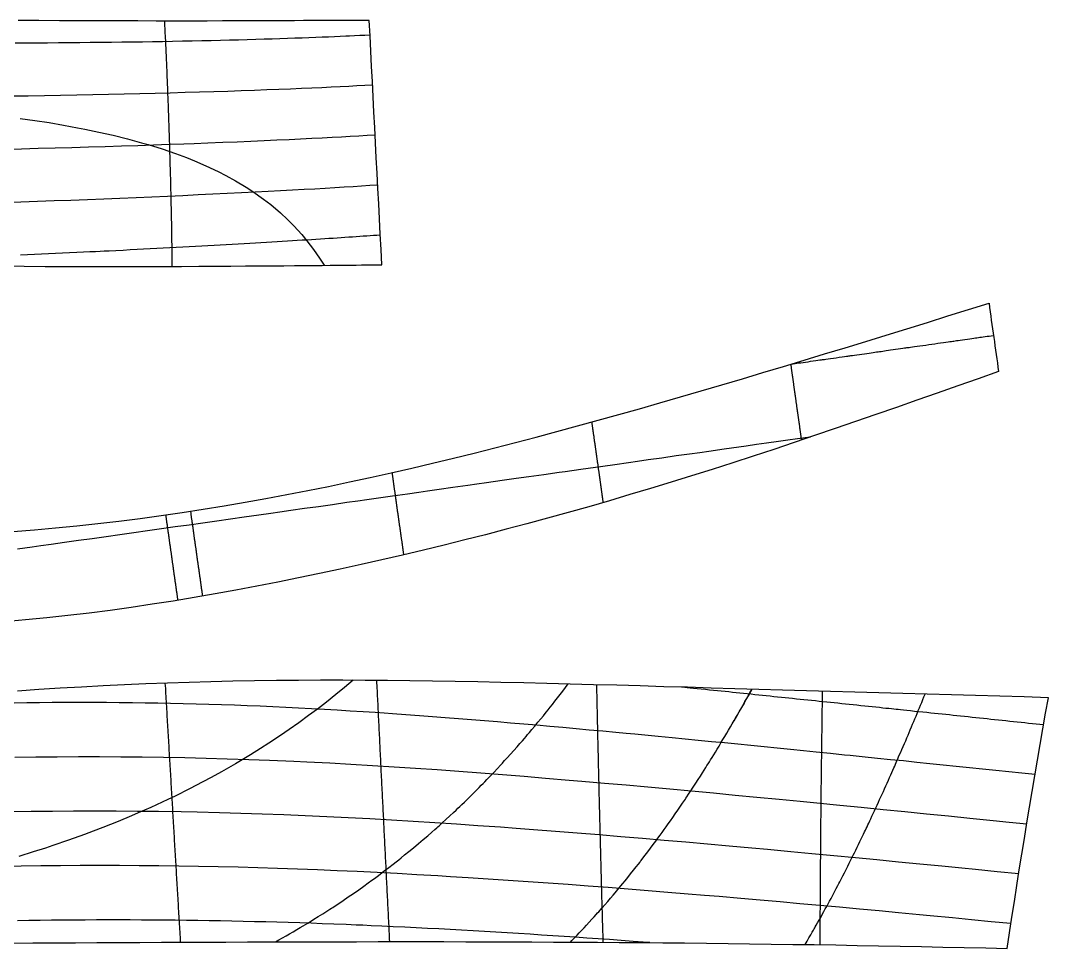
# Model space of a CAD drawing. Extents: x 0 to 10.8, y -3.3 to 3.4.
# Drawn here: x 2.176 to 4.234, y 1.11 to 2.968 of the extents above; entities that cross this region are included whole.
import ezdxf

# ---------------------------------------------------------------- set-up
doc = ezdxf.new("R2010")
doc.units = 0
doc.header["$MEASUREMENT"] = 0
for name, color, linetype in [('buttocks', 7, 'Continuous'), ('stations', 7, 'Continuous'), ('waterlines', 7, 'Continuous'), ('Борт', 7, 'Continuous'), ('Палуба', 7, 'Continuous'), ('Стенка кокпита', 7, 'Continuous')]:
    doc.layers.add(name, color=color, linetype=linetype)

msp = doc.modelspace()

# ---------------------------------------------------------------- linework, layer by layer
at = {"layer": 'buttocks', "color": 135}
for points in [[(2.1752, 2.7719), (2.2042, 2.7677), (2.2328, 2.7633), (2.2617, 2.7584), (2.2899, 2.7531), (2.3043, 2.7504), (2.3323, 2.7445), (2.3614, 2.738), (2.3901, 2.7307), (2.4181, 2.7232), (2.4313, 2.7193), (2.4595, 2.7106), (2.4862, 2.7015), (2.5082, 2.6932), (2.5243, 2.6868), (2.5468, 2.6771), (2.5712, 2.6656), (2.5867, 2.6577), (2.606, 2.6469), (2.6272, 2.6342), (2.6405, 2.6257), (2.6624, 2.6099), (2.6765, 2.5991), (2.696, 2.5826), (2.7102, 2.5694), (2.723, 2.5565), (2.7387, 2.5391), (2.7491, 2.5264), (2.7625, 2.5092), (2.7743, 2.4921), (2.7837, 2.4777)], [(3.7191, 2.28), (3.7226, 2.2805), (3.7262, 2.281), (3.7299, 2.2815), (3.7338, 2.2821), (3.7379, 2.2827), (3.7423, 2.2833), (3.7471, 2.284), (3.7523, 2.2847), (3.7575, 2.2855), (3.7627, 2.2862), (3.7676, 2.2869), (3.7722, 2.2875), (3.776, 2.2881), (3.7791, 2.2885), (3.7813, 2.2888), (3.7831, 2.2891), (3.7851, 2.2894), (3.7881, 2.2898), (3.7923, 2.2904), (3.7973, 2.2911), (3.803, 2.2919), (3.8089, 2.2927), (3.8148, 2.2936), (3.8203, 2.2944), (3.8251, 2.295), (3.829, 2.2956), (3.8317, 2.296), (3.8337, 2.2963), (3.8357, 2.2965), (3.8381, 2.2969), (3.8415, 2.2974), (3.8456, 2.2979), (3.8501, 2.2986), (3.8551, 2.2993), (3.8602, 2.3), (3.8653, 2.3007), (3.8701, 2.3014), (3.8746, 2.302), (3.8787, 2.3026), (3.8824, 2.3032), (3.8859, 2.3036), (3.8892, 2.3041), (3.8924, 2.3046), (3.8955, 2.305), (3.8985, 2.3054), (3.9018, 2.3059), (3.9052, 2.3064), (3.9089, 2.3069), (3.9131, 2.3075), (3.9177, 2.3081), (3.9226, 2.3088), (3.9277, 2.3096), (3.9327, 2.3103), (3.9375, 2.3109), (3.9418, 2.3116), (3.9454, 2.3121), (3.9483, 2.3125), (3.9504, 2.3128), (3.9524, 2.3131), (3.9547, 2.3134), (3.9576, 2.3138), (3.9613, 2.3143), (3.9657, 2.315), (3.9707, 2.3157), (3.9761, 2.3164), (3.9818, 2.3172), (3.9878, 2.3181), (3.9939, 2.3189), (4.0001, 2.3198), (4.0062, 2.3207), (4.0121, 2.3215), (4.0178, 2.3223), (4.0232, 2.3231), (4.0281, 2.3238), (4.0326, 2.3244), (4.0364, 2.325), (4.0396, 2.3254), (4.0421, 2.3258), (4.0443, 2.3261), (4.0466, 2.3264), (4.0494, 2.3268), (4.0529, 2.3273), (4.057, 2.3279), (4.0616, 2.3285), (4.0665, 2.3292), (4.0713, 2.3299), (4.0761, 2.3306), (4.0804, 2.3312), (4.0842, 2.3317), (4.0875, 2.3322), (4.0905, 2.3326), (4.0934, 2.333), (4.0964, 2.3335), (4.0996, 2.3339), (4.1031, 2.3344), (4.1069, 2.3349), (4.1109, 2.3355), (4.115, 2.3361), (4.1192, 2.3367), (4.1235, 2.3373)], [(3.7572, 2.1339), (3.7315, 2.1303), (3.7119, 2.1275), (3.6931, 2.1248), (3.6689, 2.1214), (3.6489, 2.1186), (3.6283, 2.1157), (3.599, 2.1115), (3.5846, 2.1095), (3.5535, 2.1051), (3.5354, 2.1025), (3.5151, 2.0996), (3.4886, 2.0959), (3.4594, 2.0918), (3.432, 2.0879), (3.4107, 2.0849), (3.3931, 2.0824), (3.3656, 2.0785), (3.3417, 2.0751), (3.3267, 2.073), (3.2977, 2.0689), (3.2662, 2.0644), (3.2542, 2.0627), (3.2233, 2.0583), (3.1934, 2.0541), (3.1679, 2.0505), (3.1401, 2.0465), (3.1084, 2.0421), (3.089, 2.0393), (3.0711, 2.0368), (3.0415, 2.0326), (3.0139, 2.0287), (2.9905, 2.0253), (2.9729, 2.0228), (2.9505, 2.0197), (2.9206, 2.0154), (2.8921, 2.0114), (2.8693, 2.0082), (2.8511, 2.0056), (2.8289, 2.0025), (2.8001, 1.9984), (2.7723, 1.9944), (2.7443, 1.9905), (2.7167, 1.9866), (2.6946, 1.9834), (2.6769, 1.9809), (2.6528, 1.9775), (2.6234, 1.9734), (2.5958, 1.9694), (2.5684, 1.9656), (2.5407, 1.9616), (2.513, 1.9577), (2.4853, 1.9538), (2.4577, 1.9499), (2.43, 1.9459), (2.4023, 1.942), (2.3747, 1.9381), (2.347, 1.9342), (2.3193, 1.9303), (2.2916, 1.9264), (2.2639, 1.9224), (2.2367, 1.9186), (2.2165, 1.9157), (2.199, 1.9132), (2.1693, 1.909)], [(2.8414, 1.6468), (2.8241, 1.6321), (2.8069, 1.6182), (2.7883, 1.6033), (2.7701, 1.5893), (2.7523, 1.576), (2.7328, 1.5617), (2.7137, 1.5484), (2.6962, 1.5362), (2.6729, 1.521), (2.6563, 1.5102), (2.6361, 1.4976), (2.6061, 1.4796), (2.5781, 1.4636), (2.5572, 1.4522), (2.5406, 1.4433), (2.5138, 1.4294), (2.4851, 1.4151), (2.4707, 1.4082), (2.4363, 1.3923), (2.4114, 1.3813), (2.3977, 1.3753), (2.3709, 1.3642), (2.3403, 1.352), (2.3209, 1.3445), (2.3037, 1.338), (2.2718, 1.3266), (2.2401, 1.3157), (2.2258, 1.311), (2.2013, 1.3032), (2.1721, 1.2941)], [(2.686, 1.1231), (2.693, 1.127), (2.7001, 1.1309), (2.7072, 1.1349), (2.7143, 1.139), (2.7216, 1.1433), (2.7287, 1.1475), (2.7354, 1.1515), (2.7414, 1.1551), (2.7462, 1.158), (2.7508, 1.1606), (2.756, 1.1638), (2.7631, 1.1682), (2.7717, 1.1737), (2.7807, 1.1793), (2.7888, 1.1845), (2.7948, 1.1884), (2.7981, 1.1904), (2.8008, 1.1922), (2.8058, 1.1955), (2.813, 1.2002), (2.8219, 1.2062), (2.8318, 1.2129), (2.8423, 1.2202), (2.8528, 1.2275), (2.8628, 1.2346), (2.8717, 1.241), (2.8789, 1.2463), (2.8841, 1.2501), (2.8869, 1.2521), (2.8896, 1.2542), (2.8954, 1.2586), (2.9038, 1.265), (2.913, 1.272), (2.9215, 1.2785), (2.9275, 1.2832), (2.9304, 1.2854), (2.9329, 1.2875), (2.9378, 1.2914), (2.9447, 1.297), (2.9532, 1.3039), (2.9626, 1.3116), (2.9724, 1.3198), (2.982, 1.328), (2.991, 1.3357), (2.9988, 1.3426), (3.0051, 1.348), (3.0092, 1.3517), (3.0113, 1.3536), (3.0144, 1.3563), (3.02, 1.3615), (3.0273, 1.3682), (3.0351, 1.3754), (3.0422, 1.382), (3.0476, 1.3869), (3.0515, 1.3905), (3.055, 1.3939), (3.0592, 1.398), (3.0644, 1.403), (3.0702, 1.4087), (3.0763, 1.4147), (3.0825, 1.4208), (3.0884, 1.4267), (3.0937, 1.432), (3.0982, 1.4366), (3.1018, 1.4401), (3.1051, 1.4436), (3.1095, 1.4482), (3.1157, 1.4547), (3.123, 1.4625), (3.1303, 1.4703), (3.1365, 1.4768), (3.1403, 1.4808), (3.142, 1.4826), (3.1449, 1.4859), (3.15, 1.4916), (3.1564, 1.4987), (3.1633, 1.5064), (3.1699, 1.5138), (3.1756, 1.5203), (3.1804, 1.5258), (3.1845, 1.5305), (3.1878, 1.5344), (3.1909, 1.5381), (3.1945, 1.5423), (3.1993, 1.5481), (3.2052, 1.5551), (3.2114, 1.5627), (3.2174, 1.5699), (3.2224, 1.5759), (3.226, 1.5803), (3.2289, 1.5839), (3.232, 1.5878), (3.236, 1.5928), (3.2405, 1.5985), (3.2455, 1.6049), (3.2507, 1.6115), (3.256, 1.6184), (3.2613, 1.6253), (3.2667, 1.6323), (3.2721, 1.6394)], [(3.2766, 1.1227), (3.2796, 1.1257), (3.2827, 1.1289), (3.2861, 1.1324), (3.29, 1.1364), (3.2942, 1.1409), (3.2988, 1.1458), (3.3038, 1.1511), (3.309, 1.1568), (3.3144, 1.1626), (3.3197, 1.1683), (3.3244, 1.1735), (3.3283, 1.1778), (3.3311, 1.1809), (3.3334, 1.1835), (3.3362, 1.1867), (3.3403, 1.1914), (3.3456, 1.1975), (3.3513, 1.2041), (3.3571, 1.2108), (3.3622, 1.2167), (3.3662, 1.2214), (3.3691, 1.2249), (3.3717, 1.2279), (3.3745, 1.2313), (3.3778, 1.2352), (3.3816, 1.24), (3.3861, 1.2455), (3.3913, 1.2519), (3.3971, 1.2591), (3.4029, 1.2664), (3.4082, 1.2732), (3.4126, 1.2786), (3.4153, 1.2821), (3.4165, 1.2837), (3.4184, 1.2861), (3.4218, 1.2906), (3.4264, 1.2966), (3.4317, 1.3036), (3.4372, 1.3109), (3.4425, 1.318), (3.4474, 1.3246), (3.4519, 1.3307), (3.4562, 1.3366), (3.4603, 1.3423), (3.4644, 1.3479), (3.4684, 1.3535), (3.4725, 1.3593), (3.4768, 1.3655), (3.4814, 1.3721), (3.4864, 1.3793), (3.4917, 1.387), (3.4968, 1.3945), (3.5013, 1.4011), (3.5048, 1.4062), (3.5067, 1.4091), (3.5077, 1.4105), (3.5098, 1.4136), (3.5132, 1.4189), (3.5176, 1.4256), (3.5226, 1.4331), (3.5276, 1.4408), (3.5324, 1.4482), (3.5368, 1.4551), (3.5408, 1.4614), (3.5444, 1.467), (3.5475, 1.4719), (3.55, 1.4759), (3.5523, 1.4796), (3.5547, 1.4834), (3.5573, 1.4876), (3.5602, 1.4923), (3.5634, 1.4975), (3.5668, 1.5031), (3.5704, 1.509), (3.5742, 1.5152), (3.578, 1.5216), (3.5819, 1.5281), (3.5858, 1.5345), (3.5896, 1.5409), (3.5933, 1.5472), (3.597, 1.5535), (3.6007, 1.5598), (3.6043, 1.566), (3.6079, 1.5723), (3.6116, 1.5786), (3.6152, 1.585), (3.6188, 1.5913), (3.6224, 1.5977), (3.6259, 1.604), (3.6295, 1.6104), (3.633, 1.6167), (3.6365, 1.623), (3.6395, 1.6283), (3.6344, 1.6192), (3.6292, 1.6102), (3.6241, 1.6012), (3.619, 1.5921), (3.6139, 1.5831), (3.6088, 1.5741), (3.6037, 1.565)], [(3.7465, 1.1177), (3.7505, 1.1245), (3.7542, 1.1311), (3.7577, 1.1371), (3.7608, 1.1423), (3.7632, 1.1465), (3.7648, 1.1494), (3.7658, 1.1511), (3.7669, 1.153), (3.7688, 1.1563), (3.7713, 1.1609), (3.7743, 1.1663), (3.7776, 1.1721), (3.7809, 1.1781), (3.784, 1.1837), (3.7869, 1.1889), (3.7896, 1.194), (3.7924, 1.1991), (3.7952, 1.2044), (3.7983, 1.2101), (3.8017, 1.2165), (3.8052, 1.2232), (3.8086, 1.2297), (3.8117, 1.2356), (3.8142, 1.2402), (3.8157, 1.2431), (3.8163, 1.2443), (3.8173, 1.2462), (3.8192, 1.25), (3.8219, 1.2552), (3.8251, 1.2614), (3.8284, 1.268), (3.8317, 1.2745), (3.8347, 1.2805), (3.8375, 1.2861), (3.8402, 1.2913), (3.8427, 1.2965), (3.8453, 1.3016), (3.8479, 1.3069), (3.8506, 1.3125), (3.8534, 1.3182), (3.8561, 1.3239), (3.8588, 1.3294), (3.8613, 1.3345), (3.8635, 1.339), (3.8654, 1.3431), (3.8672, 1.3467), (3.8688, 1.3502), (3.8704, 1.3536), (3.8721, 1.3572), (3.8739, 1.361), (3.8759, 1.3652), (3.878, 1.3697), (3.8803, 1.3747), (3.8828, 1.38), (3.8854, 1.3855), (3.888, 1.3912), (3.8906, 1.3969), (3.8932, 1.4025), (3.8957, 1.408), (3.8982, 1.4134), (3.9006, 1.4187), (3.9031, 1.4241), (3.9056, 1.4296), (3.9081, 1.4352), (3.9106, 1.4409), (3.9132, 1.4466), (3.9156, 1.4521), (3.918, 1.4574), (3.9202, 1.4624), (3.9222, 1.467), (3.9241, 1.4712), (3.9258, 1.4751), (3.9274, 1.4787), (3.9289, 1.4822), (3.9304, 1.4856), (3.932, 1.4893), (3.9337, 1.4933), (3.9357, 1.4979), (3.9379, 1.503), (3.9403, 1.5085), (3.9428, 1.5143), (3.9453, 1.5201), (3.9478, 1.5259), (3.9502, 1.5316), (3.9526, 1.5371), (3.9549, 1.5425), (3.9571, 1.5479), (3.9594, 1.5533), (3.9617, 1.5587), (3.9639, 1.5641), (3.9662, 1.5696), (3.9685, 1.5751), (3.9708, 1.5806), (3.9731, 1.5861), (3.9754, 1.5916), (3.9776, 1.5971), (3.9799, 1.6026), (3.9821, 1.608), (3.9844, 1.6135), (3.9866, 1.619)]]:
    msp.add_lwpolyline(points, dxfattribs=at)
at = {"layer": 'stations', "color": 135}
for points in [[(2.4637, 2.9668), (2.4639, 2.9619), (2.4642, 2.957), (2.4644, 2.9521), (2.4647, 2.9472), (2.4649, 2.9423), (2.4651, 2.9374), (2.4654, 2.9325), (2.4656, 2.9275), (2.4658, 2.9226), (2.4661, 2.9177), (2.4663, 2.9128), (2.4665, 2.9079), (2.4667, 2.903), (2.467, 2.8981), (2.4672, 2.8932), (2.4674, 2.8883), (2.4676, 2.8833), (2.4678, 2.8784), (2.468, 2.8735), (2.4683, 2.8686), (2.4685, 2.8637), (2.4687, 2.8588), (2.4689, 2.8539), (2.4691, 2.849), (2.4693, 2.8441), (2.4695, 2.8391), (2.4697, 2.8342), (2.4699, 2.8293), (2.4701, 2.8244), (2.4702, 2.8195), (2.4704, 2.8146), (2.4706, 2.8097), (2.4708, 2.8048), (2.471, 2.7998), (2.4712, 2.7949), (2.4713, 2.79), (2.4715, 2.7851), (2.4717, 2.7802), (2.4719, 2.7753), (2.472, 2.7704), (2.4722, 2.7654), (2.4724, 2.7605), (2.4725, 2.7556), (2.4727, 2.7507), (2.4729, 2.7458), (2.473, 2.7409), (2.4732, 2.736), (2.4733, 2.7311), (2.4735, 2.7261), (2.4737, 2.7212), (2.4738, 2.7163), (2.474, 2.7114), (2.4741, 2.7065), (2.4742, 2.7016), (2.4744, 2.6967), (2.4745, 2.6917), (2.4747, 2.6868), (2.4748, 2.6819), (2.4749, 2.677), (2.4751, 2.6721), (2.4752, 2.6672), (2.4753, 2.6623), (2.4755, 2.6573), (2.4756, 2.6524), (2.4757, 2.6475), (2.4758, 2.6426), (2.476, 2.6377), (2.4761, 2.6328), (2.4762, 2.6279), (2.4763, 2.6229), (2.4764, 2.618), (2.4765, 2.6131), (2.4767, 2.6082), (2.4768, 2.6033), (2.4769, 2.5984), (2.477, 2.5934), (2.4771, 2.5885), (2.4772, 2.5836), (2.4773, 2.5787), (2.4774, 2.5738), (2.4775, 2.5689), (2.4776, 2.564), (2.4777, 2.559), (2.4777, 2.5541), (2.4778, 2.5492), (2.4779, 2.5443), (2.478, 2.5394), (2.4781, 2.5345), (2.4782, 2.5295), (2.4782, 2.5246), (2.4783, 2.5197), (2.4784, 2.5148), (2.4785, 2.5099), (2.4785, 2.505), (2.4786, 2.5001), (2.4787, 2.4951), (2.4787, 2.4902), (2.4788, 2.4853), (2.4789, 2.4804), (2.4789, 2.4755)], [(3.7177, 2.2796), (3.7179, 2.2781), (3.718, 2.2765), (3.7182, 2.275), (3.7184, 2.2735), (3.7186, 2.272), (3.7188, 2.2705), (3.719, 2.2689), (3.7192, 2.2674), (3.7194, 2.2659), (3.7196, 2.2644), (3.7198, 2.2629), (3.7201, 2.2613), (3.7203, 2.2598), (3.7205, 2.2583), (3.7207, 2.2568), (3.7209, 2.2553), (3.7211, 2.2538), (3.7213, 2.2522), (3.7216, 2.2507), (3.7218, 2.2492), (3.722, 2.2477), (3.7222, 2.2462), (3.7224, 2.2446), (3.7226, 2.2431), (3.7229, 2.2416), (3.7231, 2.2401), (3.7233, 2.2386), (3.7235, 2.2371), (3.7237, 2.2355), (3.7239, 2.234), (3.7241, 2.2325), (3.7244, 2.231), (3.7246, 2.2295), (3.7248, 2.228), (3.725, 2.2264), (3.7252, 2.2249), (3.7254, 2.2234), (3.7256, 2.2219), (3.7259, 2.2204), (3.7261, 2.2188), (3.7263, 2.2173), (3.7265, 2.2158), (3.7267, 2.2143), (3.7269, 2.2128), (3.7272, 2.2113), (3.7274, 2.2097), (3.7276, 2.2082), (3.7278, 2.2067), (3.728, 2.2052), (3.7282, 2.2037), (3.7284, 2.2022), (3.7287, 2.2006), (3.7289, 2.1991), (3.7291, 2.1976), (3.7293, 2.1961), (3.7295, 2.1946), (3.7297, 2.193), (3.73, 2.1915), (3.7302, 2.19), (3.7304, 2.1885), (3.7306, 2.187), (3.7308, 2.1855), (3.731, 2.1839), (3.7312, 2.1824), (3.7315, 2.1809), (3.7317, 2.1794), (3.7319, 2.1779), (3.7321, 2.1763), (3.7323, 2.1748), (3.7325, 2.1733), (3.7328, 2.1718), (3.733, 2.1703), (3.7332, 2.1688), (3.7334, 2.1672), (3.7336, 2.1657), (3.7338, 2.1642), (3.734, 2.1627), (3.7343, 2.1612), (3.7345, 2.1597), (3.7347, 2.1581), (3.7349, 2.1566), (3.7351, 2.1551), (3.7353, 2.1536), (3.7355, 2.1521), (3.7358, 2.1505), (3.736, 2.149), (3.7362, 2.1475), (3.7364, 2.146), (3.7366, 2.1445), (3.7368, 2.143), (3.737, 2.1414), (3.7373, 2.1399), (3.7375, 2.1384), (3.7377, 2.1369), (3.7379, 2.1354), (3.7381, 2.1338), (3.7383, 2.1323), (3.7386, 2.1308), (3.7388, 2.1293), (3.739, 2.1278)], [(3.3425, 2.0028), (3.3423, 2.0045), (3.342, 2.0061), (3.3418, 2.0077), (3.3416, 2.0093), (3.3413, 2.0109), (3.3411, 2.0125), (3.3409, 2.0141), (3.3407, 2.0157), (3.3404, 2.0173), (3.3402, 2.019), (3.34, 2.0206), (3.3397, 2.0222), (3.3395, 2.0238), (3.3393, 2.0254), (3.3391, 2.027), (3.3388, 2.0286), (3.3386, 2.0302), (3.3384, 2.0319), (3.3381, 2.0335), (3.3379, 2.0351), (3.3377, 2.0367), (3.3375, 2.0383), (3.3372, 2.0399), (3.337, 2.0415), (3.3368, 2.0431), (3.3365, 2.0447), (3.3363, 2.0464), (3.3361, 2.048), (3.3359, 2.0496), (3.3356, 2.0512), (3.3354, 2.0528), (3.3352, 2.0544), (3.335, 2.056), (3.3347, 2.0576), (3.3345, 2.0593), (3.3343, 2.0609), (3.334, 2.0625), (3.3338, 2.0641), (3.3336, 2.0657), (3.3333, 2.0673), (3.3331, 2.0689), (3.3329, 2.0705), (3.3327, 2.0721), (3.3324, 2.0738), (3.3322, 2.0754), (3.332, 2.077), (3.3318, 2.0786), (3.3315, 2.0802), (3.3313, 2.0818), (3.3311, 2.0834), (3.3308, 2.085), (3.3306, 2.0866), (3.3304, 2.0883), (3.3302, 2.0899), (3.3299, 2.0915), (3.3297, 2.0931), (3.3295, 2.0947), (3.3292, 2.0963), (3.329, 2.0979), (3.3288, 2.0995), (3.3286, 2.1012), (3.3283, 2.1028), (3.3281, 2.1044), (3.3279, 2.106), (3.3276, 2.1076), (3.3274, 2.1092), (3.3272, 2.1108), (3.327, 2.1124), (3.3267, 2.114), (3.3265, 2.1157), (3.3263, 2.1173), (3.326, 2.1189), (3.3258, 2.1205), (3.3256, 2.1221), (3.3254, 2.1237), (3.3251, 2.1253), (3.3249, 2.1269), (3.3247, 2.1286), (3.3244, 2.1302), (3.3242, 2.1318), (3.324, 2.1334), (3.3238, 2.135), (3.3235, 2.1366), (3.3233, 2.1382), (3.3231, 2.1398), (3.3228, 2.1414), (3.3226, 2.1431), (3.3224, 2.1447), (3.3222, 2.1463), (3.3219, 2.1479), (3.3217, 2.1495), (3.3215, 2.1511), (3.3213, 2.1527), (3.3211, 2.1543), (3.3208, 2.156), (3.3206, 2.1576), (3.3204, 2.1592), (3.3202, 2.1608), (3.32, 2.1624), (3.3198, 2.164)], [(2.9431, 1.8981), (2.9429, 1.8997), (2.9426, 1.9014), (2.9424, 1.903), (2.9422, 1.9046), (2.9419, 1.9063), (2.9417, 1.9079), (2.9415, 1.9096), (2.9412, 1.9112), (2.941, 1.9129), (2.9408, 1.9145), (2.9405, 1.9162), (2.9403, 1.9178), (2.9401, 1.9195), (2.9398, 1.9211), (2.9396, 1.9228), (2.9394, 1.9244), (2.9391, 1.926), (2.9389, 1.9277), (2.9387, 1.9293), (2.9384, 1.931), (2.9382, 1.9326), (2.938, 1.9343), (2.9377, 1.9359), (2.9375, 1.9376), (2.9373, 1.9392), (2.937, 1.9409), (2.9368, 1.9425), (2.9366, 1.9442), (2.9363, 1.9458), (2.9361, 1.9475), (2.9359, 1.9491), (2.9356, 1.9507), (2.9354, 1.9524), (2.9352, 1.954), (2.9349, 1.9557), (2.9347, 1.9573), (2.9345, 1.959), (2.9342, 1.9606), (2.934, 1.9623), (2.9338, 1.9639), (2.9335, 1.9656), (2.9333, 1.9672), (2.9331, 1.9689), (2.9328, 1.9705), (2.9326, 1.9721), (2.9324, 1.9738), (2.9321, 1.9754), (2.9319, 1.9771), (2.9317, 1.9787), (2.9314, 1.9804), (2.9312, 1.982), (2.931, 1.9837), (2.9307, 1.9853), (2.9305, 1.987), (2.9303, 1.9886), (2.93, 1.9903), (2.9298, 1.9919), (2.9296, 1.9936), (2.9293, 1.9952), (2.9291, 1.9968), (2.9289, 1.9985), (2.9286, 2.0001), (2.9284, 2.0018), (2.9282, 2.0034), (2.9279, 2.0051), (2.9277, 2.0067), (2.9275, 2.0084), (2.9272, 2.01), (2.927, 2.0117), (2.9268, 2.0133), (2.9265, 2.015), (2.9263, 2.0166), (2.9261, 2.0182), (2.9258, 2.0199), (2.9256, 2.0215), (2.9254, 2.0232), (2.9251, 2.0248), (2.9249, 2.0265), (2.9247, 2.0281), (2.9244, 2.0298), (2.9242, 2.0314), (2.924, 2.0331), (2.9237, 2.0347), (2.9235, 2.0364), (2.9233, 2.038), (2.923, 2.0397), (2.9228, 2.0413), (2.9226, 2.0429), (2.9223, 2.0446), (2.9221, 2.0462), (2.9219, 2.0479), (2.9217, 2.0495), (2.9214, 2.0512), (2.9212, 2.0528), (2.921, 2.0545), (2.9208, 2.0561), (2.9206, 2.0578), (2.9204, 2.0594), (2.9202, 2.0611), (2.92, 2.0627)], [(2.5405, 1.8153), (2.5402, 1.817), (2.54, 1.8187), (2.5397, 1.8204), (2.5395, 1.8221), (2.5393, 1.8238), (2.539, 1.8255), (2.5388, 1.8272), (2.5385, 1.8289), (2.5383, 1.8306), (2.5381, 1.8323), (2.5378, 1.834), (2.5376, 1.8357), (2.5373, 1.8374), (2.5371, 1.8391), (2.5369, 1.8408), (2.5366, 1.8425), (2.5364, 1.8442), (2.5361, 1.8459), (2.5359, 1.8476), (2.5357, 1.8493), (2.5354, 1.851), (2.5352, 1.8527), (2.5349, 1.8544), (2.5347, 1.8561), (2.5344, 1.8578), (2.5342, 1.8595), (2.534, 1.8612), (2.5337, 1.8629), (2.5335, 1.8646), (2.5332, 1.8663), (2.533, 1.868), (2.5328, 1.8697), (2.5325, 1.8714), (2.5323, 1.8731), (2.532, 1.8748), (2.5318, 1.8765), (2.5316, 1.8782), (2.5313, 1.8799), (2.5311, 1.8816), (2.5308, 1.8833), (2.5306, 1.885), (2.5303, 1.8867), (2.5301, 1.8884), (2.5299, 1.8901), (2.5296, 1.8918), (2.5294, 1.8935), (2.5291, 1.8952), (2.5289, 1.8969), (2.5287, 1.8986), (2.5284, 1.9003), (2.5282, 1.902), (2.5279, 1.9037), (2.5277, 1.9054), (2.5275, 1.9071), (2.5272, 1.9088), (2.527, 1.9105), (2.5267, 1.9122), (2.5265, 1.9139), (2.5263, 1.9156), (2.526, 1.9173), (2.5258, 1.919), (2.5255, 1.9207), (2.5253, 1.9224), (2.5251, 1.9241), (2.5248, 1.9258), (2.5246, 1.9275), (2.5243, 1.9292), (2.5241, 1.9309), (2.5238, 1.9326), (2.5236, 1.9343), (2.5234, 1.936), (2.5231, 1.9377), (2.5229, 1.9394), (2.5226, 1.9411), (2.5224, 1.9428), (2.5222, 1.9445), (2.5219, 1.9462), (2.5217, 1.9479), (2.5214, 1.9496), (2.5212, 1.9513), (2.521, 1.953), (2.5207, 1.9547), (2.5205, 1.9564), (2.5202, 1.9581), (2.52, 1.9598), (2.5198, 1.9615), (2.5195, 1.9632), (2.5193, 1.9649), (2.519, 1.9666), (2.5188, 1.9683), (2.5186, 1.97), (2.5183, 1.9717), (2.5181, 1.9734), (2.5179, 1.9751), (2.5176, 1.9768), (2.5174, 1.9785), (2.5172, 1.9802), (2.517, 1.9819), (2.5168, 1.9836), (2.5166, 1.9853)], [(2.915, 1.1235), (2.9147, 1.1287), (2.9145, 1.1339), (2.9142, 1.1392), (2.9139, 1.1444), (2.9137, 1.1496), (2.9134, 1.1549), (2.9132, 1.1601), (2.9129, 1.1653), (2.9126, 1.1706), (2.9124, 1.1758), (2.9121, 1.181), (2.9118, 1.1863), (2.9116, 1.1915), (2.9113, 1.1967), (2.911, 1.2019), (2.9108, 1.2072), (2.9105, 1.2124), (2.9103, 1.2176), (2.91, 1.2229), (2.9097, 1.2281), (2.9095, 1.2333), (2.9092, 1.2386), (2.9089, 1.2438), (2.9087, 1.249), (2.9084, 1.2543), (2.9082, 1.2595), (2.9079, 1.2647), (2.9076, 1.2699), (2.9074, 1.2752), (2.9071, 1.2804), (2.9069, 1.2856), (2.9066, 1.2909), (2.9063, 1.2961), (2.9061, 1.3013), (2.9058, 1.3066), (2.9056, 1.3118), (2.9053, 1.317), (2.905, 1.3222), (2.9048, 1.3275), (2.9045, 1.3327), (2.9042, 1.3379), (2.904, 1.3432), (2.9037, 1.3484), (2.9035, 1.3536), (2.9032, 1.3589), (2.9029, 1.3641), (2.9027, 1.3693), (2.9024, 1.3746), (2.9022, 1.3798), (2.9019, 1.385), (2.9017, 1.3902), (2.9014, 1.3955), (2.9011, 1.4007), (2.9009, 1.4059), (2.9006, 1.4112), (2.9004, 1.4164), (2.9001, 1.4216), (2.8998, 1.4269), (2.8996, 1.4321), (2.8993, 1.4373), (2.8991, 1.4426), (2.8988, 1.4478), (2.8986, 1.453), (2.8983, 1.4582), (2.898, 1.4635), (2.8978, 1.4687), (2.8975, 1.4739), (2.8973, 1.4792), (2.897, 1.4844), (2.8967, 1.4896), (2.8965, 1.4949), (2.8962, 1.5001), (2.896, 1.5053), (2.8957, 1.5106), (2.8955, 1.5158), (2.8952, 1.521), (2.895, 1.5262), (2.8947, 1.5315), (2.8944, 1.5367), (2.8942, 1.5419), (2.8939, 1.5472), (2.8937, 1.5524), (2.8934, 1.5576), (2.8932, 1.5629), (2.8929, 1.5681), (2.8926, 1.5733), (2.8924, 1.5786), (2.8921, 1.5838), (2.8919, 1.589), (2.8916, 1.5942), (2.8914, 1.5995), (2.8911, 1.6047), (2.8909, 1.6099), (2.8906, 1.6152), (2.8903, 1.6204), (2.8901, 1.6256), (2.8898, 1.6309), (2.8896, 1.6361), (2.8893, 1.6413), (2.8891, 1.6466)], [(2.4649, 1.6408), (2.4652, 1.6356), (2.4656, 1.6305), (2.4659, 1.6253), (2.4662, 1.6201), (2.4665, 1.6149), (2.4668, 1.6097), (2.4671, 1.6045), (2.4674, 1.5994), (2.4677, 1.5942), (2.468, 1.589), (2.4683, 1.5838), (2.4686, 1.5786), (2.4689, 1.5734), (2.4692, 1.5682), (2.4695, 1.5631), (2.4698, 1.5579), (2.4701, 1.5527), (2.4704, 1.5475), (2.4708, 1.5423), (2.4711, 1.5371), (2.4714, 1.532), (2.4717, 1.5268), (2.472, 1.5216), (2.4723, 1.5164), (2.4726, 1.5112), (2.4729, 1.506), (2.4732, 1.5009), (2.4735, 1.4957), (2.4738, 1.4905), (2.4741, 1.4853), (2.4744, 1.4801), (2.4747, 1.4749), (2.475, 1.4697), (2.4753, 1.4646), (2.4757, 1.4594), (2.476, 1.4542), (2.4763, 1.449), (2.4766, 1.4438), (2.4769, 1.4386), (2.4772, 1.4335), (2.4775, 1.4283), (2.4778, 1.4231), (2.4781, 1.4179), (2.4784, 1.4127), (2.4787, 1.4075), (2.479, 1.4024), (2.4793, 1.3972), (2.4796, 1.392), (2.4799, 1.3868), (2.4802, 1.3816), (2.4805, 1.3764), (2.4809, 1.3713), (2.4812, 1.3661), (2.4815, 1.3609), (2.4818, 1.3557), (2.4821, 1.3505), (2.4824, 1.3453), (2.4827, 1.3401), (2.483, 1.335), (2.4833, 1.3298), (2.4836, 1.3246), (2.4839, 1.3194), (2.4842, 1.3142), (2.4845, 1.309), (2.4848, 1.3039), (2.4851, 1.2987), (2.4854, 1.2935), (2.4858, 1.2883), (2.4861, 1.2831), (2.4864, 1.2779), (2.4867, 1.2728), (2.487, 1.2676), (2.4873, 1.2624), (2.4876, 1.2572), (2.4879, 1.252), (2.4882, 1.2468), (2.4885, 1.2416), (2.4888, 1.2365), (2.4891, 1.2313), (2.4894, 1.2261), (2.4897, 1.2209), (2.49, 1.2157), (2.4904, 1.2105), (2.4907, 1.2054), (2.491, 1.2002), (2.4913, 1.195), (2.4916, 1.1898), (2.4919, 1.1846), (2.4922, 1.1794), (2.4925, 1.1743), (2.4928, 1.1691), (2.4931, 1.1639), (2.4934, 1.1587), (2.4937, 1.1535), (2.494, 1.1483), (2.4944, 1.1432), (2.4947, 1.138), (2.495, 1.1328), (2.4953, 1.1276), (2.4956, 1.1224)], [(3.3423, 1.1223), (3.3422, 1.1274), (3.342, 1.1326), (3.3419, 1.1377), (3.3417, 1.1429), (3.3416, 1.148), (3.3414, 1.1532), (3.3413, 1.1583), (3.3411, 1.1635), (3.341, 1.1687), (3.3408, 1.1738), (3.3407, 1.179), (3.3405, 1.1841), (3.3404, 1.1893), (3.3403, 1.1944), (3.3401, 1.1996), (3.34, 1.2047), (3.3398, 1.2099), (3.3397, 1.215), (3.3395, 1.2202), (3.3394, 1.2254), (3.3393, 1.2305), (3.3391, 1.2357), (3.339, 1.2408), (3.3388, 1.246), (3.3387, 1.2511), (3.3386, 1.2563), (3.3384, 1.2614), (3.3383, 1.2666), (3.3381, 1.2718), (3.338, 1.2769), (3.3379, 1.2821), (3.3377, 1.2872), (3.3376, 1.2924), (3.3375, 1.2975), (3.3373, 1.3027), (3.3372, 1.3078), (3.3371, 1.313), (3.3369, 1.3181), (3.3368, 1.3233), (3.3367, 1.3285), (3.3365, 1.3336), (3.3364, 1.3388), (3.3363, 1.3439), (3.3361, 1.3491), (3.336, 1.3542), (3.3359, 1.3594), (3.3357, 1.3645), (3.3356, 1.3697), (3.3355, 1.3749), (3.3353, 1.38), (3.3352, 1.3852), (3.3351, 1.3903), (3.335, 1.3955), (3.3348, 1.4006), (3.3347, 1.4058), (3.3346, 1.4109), (3.3344, 1.4161), (3.3343, 1.4213), (3.3342, 1.4264), (3.3341, 1.4316), (3.3339, 1.4367), (3.3338, 1.4419), (3.3337, 1.447), (3.3336, 1.4522), (3.3334, 1.4574), (3.3333, 1.4625), (3.3332, 1.4677), (3.3331, 1.4728), (3.333, 1.478), (3.3328, 1.4831), (3.3327, 1.4883), (3.3326, 1.4934), (3.3325, 1.4986), (3.3323, 1.5038), (3.3322, 1.5089), (3.3321, 1.5141), (3.332, 1.5192), (3.3319, 1.5244), (3.3317, 1.5295), (3.3316, 1.5347), (3.3315, 1.5398), (3.3314, 1.545), (3.3313, 1.5502), (3.3312, 1.5553), (3.331, 1.5605), (3.3309, 1.5656), (3.3308, 1.5708), (3.3307, 1.5759), (3.3306, 1.5811), (3.3305, 1.5863), (3.3304, 1.5914), (3.3302, 1.5966), (3.3301, 1.6017), (3.33, 1.6069), (3.3299, 1.612), (3.3298, 1.6172), (3.3297, 1.6223), (3.3296, 1.6275), (3.3294, 1.6327), (3.3293, 1.6378)], [(3.7767, 1.1173), (3.7767, 1.1224), (3.7767, 1.1275), (3.7767, 1.1327), (3.7768, 1.1378), (3.7768, 1.1429), (3.7768, 1.148), (3.7768, 1.1532), (3.7768, 1.1583), (3.7768, 1.1634), (3.7769, 1.1686), (3.7769, 1.1737), (3.7769, 1.1788), (3.7769, 1.184), (3.777, 1.1891), (3.777, 1.1942), (3.777, 1.1994), (3.777, 1.2045), (3.7771, 1.2096), (3.7771, 1.2147), (3.7771, 1.2198), (3.7771, 1.225), (3.7772, 1.2301), (3.7772, 1.2352), (3.7772, 1.2404), (3.7773, 1.2456), (3.7773, 1.2508), (3.7773, 1.256), (3.7774, 1.2612), (3.7774, 1.2663), (3.7774, 1.2714), (3.7775, 1.2763), (3.7775, 1.2811), (3.7775, 1.2859), (3.7776, 1.2908), (3.7776, 1.2959), (3.7777, 1.3012), (3.7777, 1.307), (3.7778, 1.3132), (3.7778, 1.3196), (3.7779, 1.3257), (3.7779, 1.331), (3.7779, 1.3352), (3.778, 1.3379), (3.778, 1.3389), (3.778, 1.3406), (3.778, 1.3441), (3.7781, 1.349), (3.7781, 1.3548), (3.7782, 1.3612), (3.7782, 1.3677), (3.7783, 1.3738), (3.7784, 1.3794), (3.7784, 1.3847), (3.7785, 1.3897), (3.7785, 1.3945), (3.7786, 1.3993), (3.7786, 1.4041), (3.7787, 1.4091), (3.7787, 1.4142), (3.7788, 1.4193), (3.7788, 1.4245), (3.7789, 1.4298), (3.7789, 1.435), (3.779, 1.4402), (3.779, 1.4453), (3.7791, 1.4504), (3.7792, 1.4555), (3.7792, 1.4606), (3.7793, 1.4658), (3.7793, 1.4709), (3.7794, 1.476), (3.7795, 1.4811), (3.7795, 1.4863), (3.7796, 1.4914), (3.7797, 1.4965), (3.7797, 1.5017), (3.7798, 1.5068), (3.7799, 1.5119), (3.7799, 1.5171), (3.78, 1.5222), (3.7801, 1.5273), (3.7801, 1.5325), (3.7802, 1.5376), (3.7803, 1.5427), (3.7803, 1.5479), (3.7804, 1.553), (3.7805, 1.5581), (3.7805, 1.5632), (3.7806, 1.5684), (3.7807, 1.5735), (3.7808, 1.5786), (3.7808, 1.5838), (3.7809, 1.5889), (3.781, 1.594), (3.7811, 1.5992), (3.7811, 1.6043), (3.7812, 1.6094), (3.7813, 1.6146), (3.7814, 1.6197), (3.7814, 1.6248)]]:
    msp.add_lwpolyline(points, dxfattribs=at)
at = {"layer": 'waterlines', "color": 135}
for points in [[(2.1648, 2.9229), (2.1866, 2.923), (2.2083, 2.9231), (2.2299, 2.9233), (2.2514, 2.9235), (2.2728, 2.9236), (2.2942, 2.9238), (2.3154, 2.9241), (2.3365, 2.9243), (2.3575, 2.9245), (2.3784, 2.9248), (2.3991, 2.9251), (2.4196, 2.9254), (2.4399, 2.9257), (2.4601, 2.9261), (2.48, 2.9264), (2.4997, 2.9268), (2.5192, 2.9272), (2.5384, 2.9276), (2.5573, 2.928), (2.5759, 2.9285), (2.5942, 2.9289), (2.6121, 2.9294), (2.6296, 2.9298), (2.6467, 2.9303), (2.6633, 2.9308), (2.6794, 2.9313), (2.6951, 2.9318), (2.7104, 2.9323), (2.7251, 2.9328), (2.7394, 2.9333), (2.7532, 2.9338), (2.7666, 2.9343), (2.7795, 2.9348), (2.792, 2.9354), (2.804, 2.9359), (2.8157, 2.9364), (2.8267, 2.9369), (2.8341, 2.9372), (2.844, 2.9377), (2.8547, 2.9382), (2.865, 2.9387), (2.8753, 2.9393)], [(2.1582, 2.8168), (2.1909, 2.8172), (2.2235, 2.8177), (2.2559, 2.8183), (2.2882, 2.8189), (2.3202, 2.8195), (2.3519, 2.8202), (2.3833, 2.8209), (2.4144, 2.8216), (2.4451, 2.8224), (2.4753, 2.8232), (2.5051, 2.824), (2.5343, 2.8248), (2.5628, 2.8257), (2.5907, 2.8266), (2.6177, 2.8275), (2.6439, 2.8284), (2.669, 2.8294), (2.6931, 2.8303), (2.7162, 2.8312), (2.7382, 2.8321), (2.7591, 2.833), (2.779, 2.8339), (2.7979, 2.8348), (2.8158, 2.8357), (2.8328, 2.8365), (2.8492, 2.8374), (2.8649, 2.8383), (2.8804, 2.8392)], [(2.1433, 2.7103), (2.1774, 2.711), (2.2113, 2.7119), (2.2451, 2.7127), (2.2786, 2.7136), (2.312, 2.7146), (2.345, 2.7156), (2.3778, 2.7166), (2.4102, 2.7176), (2.442, 2.7187), (2.4742, 2.7199), (2.5029, 2.7209), (2.523, 2.7217), (2.5508, 2.7227), (2.581, 2.7239), (2.6093, 2.7251), (2.637, 2.7263), (2.6635, 2.7274), (2.689, 2.7286), (2.7133, 2.7297), (2.7365, 2.7308), (2.7586, 2.7319), (2.7795, 2.733), (2.7993, 2.734), (2.8181, 2.7351), (2.8359, 2.7361), (2.853, 2.7371), (2.8694, 2.738), (2.8856, 2.739)], [(2.1423, 2.6039), (2.1761, 2.605), (2.2097, 2.6061), (2.2431, 2.6072), (2.2764, 2.6084), (2.3095, 2.6097), (2.3423, 2.611), (2.3748, 2.6123), (2.4069, 2.6136), (2.4387, 2.615), (2.47, 2.6163), (2.5009, 2.6177), (2.5311, 2.6191), (2.5608, 2.6205), (2.5897, 2.6219), (2.6178, 2.6233), (2.6451, 2.6247), (2.6712, 2.6261), (2.6963, 2.6274), (2.7203, 2.6287), (2.7432, 2.6299), (2.7649, 2.6311), (2.7856, 2.6323), (2.8052, 2.6335), (2.8238, 2.6346), (2.8414, 2.6357), (2.8584, 2.6368), (2.8747, 2.6379), (2.8908, 2.6389)], [(2.1757, 2.4989), (2.1898, 2.4995), (2.2039, 2.5001), (2.2179, 2.5007), (2.2319, 2.5013), (2.2458, 2.5019), (2.2598, 2.5025), (2.274, 2.5032), (2.2882, 2.5038), (2.3019, 2.5045), (2.3147, 2.5051), (2.326, 2.5056), (2.3352, 2.5061), (2.3429, 2.5064), (2.353, 2.5069), (2.3663, 2.5076), (2.3811, 2.5083), (2.3955, 2.5091), (2.4089, 2.5098), (2.4219, 2.5104), (2.435, 2.5111), (2.4483, 2.5118), (2.4615, 2.5125), (2.4746, 2.5132), (2.4876, 2.5139), (2.5004, 2.5146), (2.5132, 2.5153), (2.5259, 2.516), (2.5385, 2.5167), (2.551, 2.5174), (2.5633, 2.5181), (2.5756, 2.5188), (2.5877, 2.5195), (2.5996, 2.5201), (2.6114, 2.5208), (2.6231, 2.5215), (2.6346, 2.5221), (2.6459, 2.5228), (2.6571, 2.5235), (2.6681, 2.5241), (2.6788, 2.5247), (2.6894, 2.5254), (2.6998, 2.526), (2.71, 2.5266), (2.72, 2.5272), (2.7298, 2.5278), (2.7394, 2.5284), (2.7489, 2.529), (2.7581, 2.5296), (2.7671, 2.5301), (2.776, 2.5307), (2.7846, 2.5312), (2.7931, 2.5318), (2.8014, 2.5323), (2.8095, 2.5329), (2.8174, 2.5334), (2.8252, 2.5339), (2.8328, 2.5344), (2.8402, 2.5349), (2.8476, 2.5354), (2.8547, 2.5359), (2.8618, 2.5364), (2.8687, 2.5369), (2.8756, 2.5374), (2.8824, 2.5378), (2.8892, 2.5383), (2.8959, 2.5388)], [(2.4909, 1.807), (2.4907, 1.8087), (2.4904, 1.8105), (2.4902, 1.8122), (2.4899, 1.8139), (2.4897, 1.8156), (2.4895, 1.8173), (2.4892, 1.819), (2.489, 1.8207), (2.4887, 1.8224), (2.4885, 1.8241), (2.4882, 1.8258), (2.488, 1.8275), (2.4878, 1.8293), (2.4875, 1.831), (2.4873, 1.8327), (2.487, 1.8344), (2.4868, 1.8361), (2.4865, 1.8378), (2.4863, 1.8395), (2.4861, 1.8412), (2.4858, 1.8429), (2.4856, 1.8446), (2.4853, 1.8463), (2.4851, 1.8481), (2.4849, 1.8498), (2.4846, 1.8515), (2.4844, 1.8532), (2.4841, 1.8549), (2.4839, 1.8566), (2.4836, 1.8583), (2.4834, 1.86), (2.4832, 1.8617), (2.4829, 1.8634), (2.4827, 1.8651), (2.4824, 1.8669), (2.4822, 1.8686), (2.4819, 1.8703), (2.4817, 1.872), (2.4815, 1.8737), (2.4812, 1.8754), (2.481, 1.8771), (2.4807, 1.8788), (2.4805, 1.8805), (2.4802, 1.8822), (2.48, 1.8839), (2.4798, 1.8857), (2.4795, 1.8874), (2.4793, 1.8891), (2.479, 1.8908), (2.4788, 1.8925), (2.4786, 1.8942), (2.4783, 1.8959), (2.4781, 1.8976), (2.4778, 1.8993), (2.4776, 1.901), (2.4773, 1.9027), (2.4771, 1.9045), (2.4769, 1.9062), (2.4766, 1.9079), (2.4764, 1.9096), (2.4761, 1.9113), (2.4759, 1.913), (2.4756, 1.9147), (2.4754, 1.9164), (2.4752, 1.9181), (2.4749, 1.9198), (2.4747, 1.9215), (2.4744, 1.9233), (2.4742, 1.925), (2.474, 1.9267), (2.4737, 1.9284), (2.4735, 1.9301), (2.4732, 1.9318), (2.473, 1.9335), (2.4727, 1.9352), (2.4725, 1.9369), (2.4723, 1.9386), (2.472, 1.9403), (2.4718, 1.9421), (2.4715, 1.9438), (2.4713, 1.9455), (2.471, 1.9472), (2.4708, 1.9489), (2.4706, 1.9506), (2.4703, 1.9523), (2.4701, 1.954), (2.4698, 1.9557), (2.4696, 1.9574), (2.4694, 1.9591), (2.4691, 1.9609), (2.4689, 1.9626), (2.4686, 1.9643), (2.4684, 1.966), (2.4682, 1.9677), (2.468, 1.9694), (2.4677, 1.9711), (2.4675, 1.9728), (2.4673, 1.9745), (2.4671, 1.9763), (2.4669, 1.978)], [(4.224, 1.5574), (4.2164, 1.5582), (4.2089, 1.559), (4.2014, 1.5598), (4.1938, 1.5606), (4.1863, 1.5614), (4.1787, 1.5622), (4.1712, 1.563), (4.1636, 1.5638), (4.1561, 1.5646), (4.1486, 1.5654), (4.141, 1.5662), (4.1335, 1.5669), (4.1259, 1.5677), (4.1184, 1.5685), (4.1109, 1.5693), (4.1033, 1.5701), (4.0958, 1.5709), (4.0882, 1.5717), (4.0806, 1.5725), (4.073, 1.5733), (4.0654, 1.5741), (4.0578, 1.5749), (4.0502, 1.5757), (4.0427, 1.5765), (4.0353, 1.5773), (4.0279, 1.578), (4.0205, 1.5788), (4.0131, 1.5796), (4.0056, 1.5804), (3.998, 1.5812), (3.9902, 1.582), (3.982, 1.5829), (3.9737, 1.5837), (3.9655, 1.5846), (3.9575, 1.5854), (3.9501, 1.5862), (3.9433, 1.5869), (3.9376, 1.5875), (3.9328, 1.588), (3.9285, 1.5885), (3.9242, 1.5889), (3.9196, 1.5894), (3.9142, 1.59), (3.9083, 1.5906), (3.902, 1.5913), (3.8952, 1.592), (3.8881, 1.5927), (3.8808, 1.5935), (3.8733, 1.5943), (3.8657, 1.5951), (3.858, 1.5959), (3.8503, 1.5967), (3.8426, 1.5975), (3.8349, 1.5983), (3.8273, 1.5991), (3.8198, 1.5999), (3.8122, 1.6007), (3.8047, 1.6015), (3.7972, 1.6022), (3.7897, 1.603), (3.7821, 1.6038), (3.7745, 1.6046), (3.767, 1.6054), (3.7594, 1.6062), (3.7518, 1.607), (3.7442, 1.6078), (3.7367, 1.6085), (3.7291, 1.6093), (3.7215, 1.6101), (3.714, 1.6109), (3.7064, 1.6117), (3.6989, 1.6125), (3.6913, 1.6133), (3.6838, 1.614), (3.6763, 1.6148), (3.6687, 1.6156), (3.6611, 1.6164), (3.6535, 1.6172), (3.6459, 1.618), (3.6383, 1.6188), (3.6307, 1.6195), (3.6231, 1.6203), (3.6156, 1.6211), (3.6082, 1.6219), (3.6008, 1.6226), (3.5935, 1.6234), (3.5861, 1.6241), (3.5787, 1.6249), (3.5711, 1.6257), (3.5633, 1.6265), (3.5551, 1.6273), (3.5467, 1.6282), (3.5383, 1.629), (3.5302, 1.6298), (3.5227, 1.6306), (3.516, 1.6313), (3.5103, 1.6319), (3.5059, 1.6323), (3.5024, 1.6327), (3.4993, 1.633)], [(4.2069, 1.4581), (4.1806, 1.4608), (4.1543, 1.4635), (4.128, 1.4663), (4.1016, 1.469), (4.0753, 1.4717), (4.0489, 1.4744), (4.0226, 1.4771), (3.9963, 1.4798), (3.9698, 1.4825), (3.9431, 1.4852), (3.9177, 1.4878), (3.8917, 1.4905), (3.8606, 1.4936), (3.8365, 1.4961), (3.8253, 1.4972), (3.7976, 1.5), (3.7689, 1.5029), (3.7435, 1.5055), (3.7174, 1.5081), (3.6907, 1.5108), (3.6643, 1.5134), (3.6379, 1.5161), (3.6115, 1.5187), (3.5851, 1.5213), (3.5587, 1.5239), (3.5322, 1.5265), (3.506, 1.529), (3.48, 1.5315), (3.4525, 1.5342), (3.4254, 1.5368), (3.4053, 1.5387), (3.3883, 1.5403), (3.3672, 1.5423), (3.3412, 1.5447), (3.314, 1.5472), (3.2878, 1.5496), (3.2617, 1.552), (3.2354, 1.5543), (3.2092, 1.5567), (3.183, 1.559), (3.1568, 1.5612), (3.1306, 1.5634), (3.1044, 1.5656), (3.0784, 1.5677), (3.0522, 1.5698), (3.026, 1.5719), (3.0002, 1.5739), (2.9747, 1.5758), (2.947, 1.5778), (2.9202, 1.5797), (2.9037, 1.5808), (2.886, 1.582), (2.8618, 1.5836), (2.8359, 1.5853), (2.8098, 1.5869), (2.7841, 1.5884), (2.7583, 1.5898), (2.7325, 1.5912), (2.7067, 1.5924), (2.681, 1.5936), (2.6553, 1.5948), (2.6296, 1.5958), (2.6039, 1.5968), (2.5783, 1.5977), (2.5527, 1.5985), (2.5271, 1.5992), (2.5015, 1.5998), (2.476, 1.6004), (2.4504, 1.6009), (2.425, 1.6013), (2.3997, 1.6017), (2.3734, 1.6019), (2.3479, 1.6021), (2.3276, 1.6022), (2.3111, 1.6022), (2.2911, 1.6023), (2.265, 1.6022), (2.2388, 1.6021), (2.2138, 1.6019), (2.1885, 1.6016), (2.163, 1.6012)], [(4.1902, 1.3587), (4.1548, 1.3623), (4.1227, 1.3656), (4.0762, 1.3703), (4.0336, 1.3745), (3.9898, 1.3789), (3.9463, 1.3833), (3.9028, 1.3876), (3.8589, 1.3919), (3.8161, 1.3961), (3.7698, 1.4006), (3.7367, 1.4039), (3.6947, 1.4079), (3.65, 1.4122), (3.6067, 1.4163), (3.5629, 1.4205), (3.5192, 1.4245), (3.4755, 1.4286), (3.4318, 1.4326), (3.3879, 1.4365), (3.345, 1.4403), (3.2994, 1.4443), (3.2741, 1.4464), (3.2269, 1.4504), (3.1842, 1.4539), (3.1404, 1.4574), (3.097, 1.4608), (3.0535, 1.464), (3.0101, 1.4672), (2.9667, 1.4702), (2.9234, 1.473), (2.8803, 1.4757), (2.8368, 1.4783), (2.7948, 1.4806), (2.7488, 1.4829), (2.7226, 1.4841), (2.6743, 1.4862), (2.6329, 1.4878), (2.5897, 1.4892), (2.547, 1.4904), (2.5043, 1.4914), (2.4617, 1.4922), (2.419, 1.4928), (2.3765, 1.4932), (2.334, 1.4934), (2.2915, 1.4934), (2.249, 1.4932), (2.2066, 1.4928), (2.1643, 1.4923)], [(4.1741, 1.2593), (4.1312, 1.2635), (4.0876, 1.2678), (4.06, 1.2706), (4.02, 1.2745), (3.9764, 1.2787), (3.9334, 1.2829), (3.8902, 1.2871), (3.847, 1.2912), (3.8038, 1.2953), (3.7602, 1.2994), (3.718, 1.3034), (3.6709, 1.3077), (3.6401, 1.3105), (3.5942, 1.3147), (3.5512, 1.3186), (3.5077, 1.3224), (3.4642, 1.3262), (3.4208, 1.3299), (3.3773, 1.3336), (3.3338, 1.3372), (3.2902, 1.3407), (3.247, 1.3441), (3.2024, 1.3476), (3.1682, 1.3501), (3.1363, 1.3525), (3.0912, 1.3557), (3.0482, 1.3587), (3.0048, 1.3615), (2.9615, 1.3643), (2.9182, 1.3669), (2.875, 1.3693), (2.8318, 1.3716), (2.7887, 1.3737), (2.7456, 1.3756), (2.7026, 1.3774), (2.6597, 1.3789), (2.6167, 1.3803), (2.5743, 1.3815), (2.5294, 1.3825), (2.4975, 1.3831), (2.4518, 1.3838), (2.41, 1.3842), (2.3671, 1.3845), (2.3246, 1.3846), (2.282, 1.3845), (2.2395, 1.3842), (2.197, 1.3838), (2.1545, 1.3831)], [(4.1585, 1.1597), (4.1192, 1.1635), (4.0797, 1.1674), (4.0415, 1.171), (3.997, 1.1753), (3.9752, 1.1774), (3.9333, 1.1813), (3.8947, 1.185), (3.855, 1.1886), (3.8154, 1.1923), (3.7759, 1.1959), (3.7362, 1.1995), (3.6966, 1.203), (3.6566, 1.2065), (3.6179, 1.2099), (3.5746, 1.2136), (3.5449, 1.2161), (3.5124, 1.2188), (3.4718, 1.2222), (3.4322, 1.2254), (3.3921, 1.2286), (3.3521, 1.2317), (3.3121, 1.2347), (3.2721, 1.2377), (3.2321, 1.2406), (3.192, 1.2434), (3.152, 1.2462), (3.112, 1.2488), (3.0716, 1.2514), (3.0364, 1.2536), (3.011, 1.2551), (2.9692, 1.2575), (2.9294, 1.2597), (2.8896, 1.2618), (2.8496, 1.2637), (2.8098, 1.2655), (2.7699, 1.2672), (2.7302, 1.2687), (2.6904, 1.2701), (2.6508, 1.2713), (2.6111, 1.2724), (2.5715, 1.2733), (2.5319, 1.2741), (2.4924, 1.2747), (2.4529, 1.2752), (2.4134, 1.2755), (2.3739, 1.2757), (2.3345, 1.2757), (2.2951, 1.2757), (2.2558, 1.2754), (2.2164, 1.275), (2.1771, 1.2745), (2.1378, 1.2739)], [(3.4358, 1.1215), (3.422, 1.1226), (3.4021, 1.1241), (3.3781, 1.1258), (3.3547, 1.1275), (3.3323, 1.1291), (3.3097, 1.1307), (3.2868, 1.1322), (3.264, 1.1338), (3.2413, 1.1353), (3.2185, 1.1368), (3.1957, 1.1382), (3.1728, 1.1397), (3.15, 1.1411), (3.1272, 1.1425), (3.1044, 1.1438), (3.0816, 1.1451), (3.0588, 1.1464), (3.036, 1.1477), (3.0131, 1.1489), (2.9903, 1.1501), (2.9676, 1.1513), (2.9448, 1.1524), (2.9217, 1.1535), (2.8988, 1.1545), (2.8777, 1.1555), (2.8608, 1.1562), (2.8476, 1.1568), (2.8275, 1.1576), (2.8027, 1.1585), (2.7795, 1.1594), (2.7573, 1.1602), (2.7347, 1.1609), (2.7118, 1.1616), (2.6891, 1.1623), (2.6665, 1.1629), (2.6438, 1.1635), (2.6211, 1.164), (2.5985, 1.1645), (2.5758, 1.1649), (2.5532, 1.1653), (2.5306, 1.1657), (2.508, 1.166), (2.4854, 1.1662), (2.4628, 1.1665), (2.4402, 1.1666), (2.4177, 1.1668), (2.3951, 1.1669), (2.3725, 1.1669), (2.35, 1.1669), (2.3275, 1.1669), (2.3049, 1.1668), (2.2824, 1.1667), (2.2599, 1.1665), (2.2374, 1.1663), (2.2149, 1.1661), (2.1924, 1.1658), (2.1699, 1.1655)]]:
    msp.add_lwpolyline(points, dxfattribs=at)
at = {"layer": 'Борт', "color": 134}
for points in [[(4.2336, 1.612), (4.185, 1.6134), (4.1364, 1.6148), (4.0878, 1.6161), (4.0393, 1.6175), (3.9908, 1.6188), (3.9424, 1.6202), (3.894, 1.6216), (3.8458, 1.623), (3.7976, 1.6244), (3.7495, 1.6257), (3.7015, 1.6271), (3.6536, 1.6285), (3.6058, 1.6299), (3.5582, 1.6313), (3.5108, 1.6327), (3.4635, 1.634), (3.4163, 1.6354), (3.3694, 1.6367), (3.3226, 1.638), (3.276, 1.6393), (3.2296, 1.6405), (3.1834, 1.6416), (3.1373, 1.6427), (3.0915, 1.6436), (3.0459, 1.6445), (3.0005, 1.6453), (2.9552, 1.6459), (2.9102, 1.6464), (2.8654, 1.6467), (2.8207, 1.6469), (2.7763, 1.6469), (2.732, 1.6467), (2.688, 1.6463), (2.6441, 1.6456), (2.6004, 1.6448), (2.5568, 1.6437), (2.5133, 1.6425), (2.47, 1.641), (2.4268, 1.6394), (2.3837, 1.6375), (2.3408, 1.6354), (2.2979, 1.6332), (2.2551, 1.6308), (2.2123, 1.6281), (2.1696, 1.6253)], [(2.1573, 1.1205), (2.2001, 1.1208), (2.2429, 1.1211), (2.2857, 1.1213), (2.3286, 1.1216), (2.3715, 1.1218), (2.4145, 1.122), (2.4576, 1.1222), (2.5007, 1.1224), (2.5438, 1.1226), (2.587, 1.1228), (2.6303, 1.1229), (2.6737, 1.1231), (2.7171, 1.1232), (2.7607, 1.1233), (2.8043, 1.1234), (2.848, 1.1234), (2.8917, 1.1235), (2.9356, 1.1235), (2.9794, 1.1235), (3.0233, 1.1235), (3.0672, 1.1234), (3.1112, 1.1233), (3.1551, 1.1232), (3.1991, 1.123), (3.243, 1.1228), (3.2869, 1.1226), (3.3307, 1.1223), (3.3745, 1.122), (3.4182, 1.1217), (3.4618, 1.1213), (3.5053, 1.1209), (3.5487, 1.1204), (3.5921, 1.1199), (3.6354, 1.1193), (3.6786, 1.1187), (3.7217, 1.1181), (3.7648, 1.1175), (3.8078, 1.1168), (3.8508, 1.116), (3.8937, 1.1153), (3.9366, 1.1144), (3.9795, 1.1136), (4.0224, 1.1127), (4.0652, 1.1118), (4.1081, 1.1109), (4.1509, 1.1099), (4.1557, 1.1413), (4.1605, 1.1728), (4.1654, 1.2042), (4.1703, 1.2356), (4.1753, 1.267), (4.1804, 1.2984), (4.1855, 1.3298), (4.1906, 1.3612), (4.1958, 1.3926), (4.2011, 1.424), (4.2064, 1.4553), (4.2117, 1.4867), (4.2171, 1.518), (4.2226, 1.5494), (4.228, 1.5807), (4.2336, 1.612)]]:
    msp.add_lwpolyline(points, dxfattribs=at)
at = {"layer": 'Палуба', "color": 9}
msp.add_lwpolyline([(2.1609, 1.9449), (2.2034, 1.9482), (2.2458, 1.9519), (2.2882, 1.956), (2.3306, 1.9605), (2.3728, 1.9655), (2.415, 1.9708), (2.4572, 1.9766), (2.4993, 1.9827), (2.5413, 1.9892), (2.5833, 1.996), (2.6252, 2.0032), (2.6671, 2.0107), (2.709, 2.0185), (2.7508, 2.0267), (2.7925, 2.0351), (2.8342, 2.0439), (2.8759, 2.0529), (2.9175, 2.0622), (2.9591, 2.0717), (3.0007, 2.0815), (3.0422, 2.0915), (3.0837, 2.1018), (3.1251, 2.1122), (3.1666, 2.1229), (3.208, 2.1338), (3.2493, 2.1448), (3.2907, 2.156), (3.332, 2.1674), (3.3733, 2.1789), (3.4146, 2.1905), (3.4559, 2.2023), (3.4971, 2.2142), (3.5383, 2.2262), (3.5796, 2.2383), (3.6208, 2.2505), (3.662, 2.2628), (3.7031, 2.2752), (3.7443, 2.2876), (3.7855, 2.3001), (3.8266, 2.3127), (3.8678, 2.3253), (3.9089, 2.338), (3.9501, 2.3507), (3.9912, 2.3634), (4.0323, 2.3762), (4.0735, 2.3889), (4.1146, 2.4017), (4.1156, 2.3931), (4.1168, 2.3846), (4.118, 2.376), (4.1192, 2.3675), (4.1204, 2.359), (4.1216, 2.3504), (4.1228, 2.3419), (4.1241, 2.3333), (4.1253, 2.3248), (4.1265, 2.3163), (4.1277, 2.3077), (4.1289, 2.2992), (4.1301, 2.2906), (4.1313, 2.2821), (4.1325, 2.2736), (4.1337, 2.265), (4.0929, 2.2506), (4.052, 2.2362), (4.0111, 2.2218), (3.9702, 2.2074), (3.9293, 2.1931), (3.8883, 2.1789), (3.8474, 2.1647), (3.8065, 2.1507), (3.7655, 2.1367), (3.7245, 2.1229), (3.6835, 2.1092), (3.6425, 2.0957), (3.6015, 2.0823), (3.5604, 2.0691), (3.5193, 2.0562), (3.4782, 2.0434), (3.437, 2.0308), (3.3958, 2.0185), (3.3546, 2.0063), (3.3134, 1.9944), (3.2721, 1.9828), (3.2308, 1.9713), (3.1894, 1.9601), (3.148, 1.9491), (3.1066, 1.9383), (3.0652, 1.9278), (3.0237, 1.9174), (2.9822, 1.9073), (2.9407, 1.8975), (2.8991, 1.8878), (2.8575, 1.8784), (2.8158, 1.8693), (2.7741, 1.8603), (2.7324, 1.8516), (2.6907, 1.8432), (2.6489, 1.835), (2.607, 1.8272), (2.5651, 1.8196), (2.5232, 1.8124), (2.4812, 1.8054), (2.4392, 1.7989), (2.3971, 1.7927), (2.355, 1.7868), (2.3128, 1.7814), (2.2705, 1.7764), (2.2282, 1.7718), (2.1858, 1.7676), (2.1434, 1.7639)], dxfattribs=at)
at = {"layer": 'Стенка кокпита', "color": 9}
msp.add_lwpolyline([(2.1403, 2.4763), (2.1827, 2.4759), (2.2248, 2.4756), (2.2663, 2.4754), (2.3073, 2.4752), (2.3475, 2.4752), (2.3868, 2.4752), (2.4252, 2.4753), (2.4623, 2.4754), (2.4982, 2.4756), (2.5327, 2.4757), (2.5657, 2.4759), (2.5969, 2.4761), (2.6264, 2.4763), (2.6539, 2.4765), (2.6793, 2.4767), (2.7027, 2.4769), (2.7244, 2.4771), (2.7443, 2.4773), (2.7627, 2.4775), (2.7796, 2.4776), (2.7953, 2.4778), (2.8097, 2.4779), (2.8232, 2.478), (2.8357, 2.4781), (2.8474, 2.4782), (2.8585, 2.4784), (2.8691, 2.4784), (2.8793, 2.4785), (2.8892, 2.4786), (2.899, 2.4787), (2.8975, 2.5093), (2.8959, 2.5398), (2.8943, 2.5704), (2.8927, 2.6009), (2.8911, 2.6315), (2.8896, 2.6621), (2.888, 2.6926), (2.8864, 2.7232), (2.8848, 2.7537), (2.8833, 2.7843), (2.8817, 2.8148), (2.8801, 2.8454), (2.8786, 2.8759), (2.877, 2.9065), (2.8754, 2.9371), (2.8739, 2.9676), (2.8645, 2.9676), (2.855, 2.9676), (2.8452, 2.9676), (2.835, 2.9677), (2.8244, 2.9677), (2.813, 2.9677), (2.8009, 2.9677), (2.7879, 2.9676), (2.7739, 2.9676), (2.7587, 2.9676), (2.7422, 2.9675), (2.7242, 2.9674), (2.7048, 2.9673), (2.6836, 2.9672), (2.6606, 2.9672), (2.6357, 2.9671), (2.6088, 2.967), (2.5798, 2.9669), (2.5491, 2.9668), (2.5167, 2.9668), (2.4827, 2.9668), (2.4473, 2.9668), (2.4107, 2.9669), (2.3728, 2.967), (2.3339, 2.9671), (2.2942, 2.9672), (2.2536, 2.9673), (2.2124, 2.9675), (2.1707, 2.9676)], dxfattribs=at)

doc.saveas('drawing.dxf')
